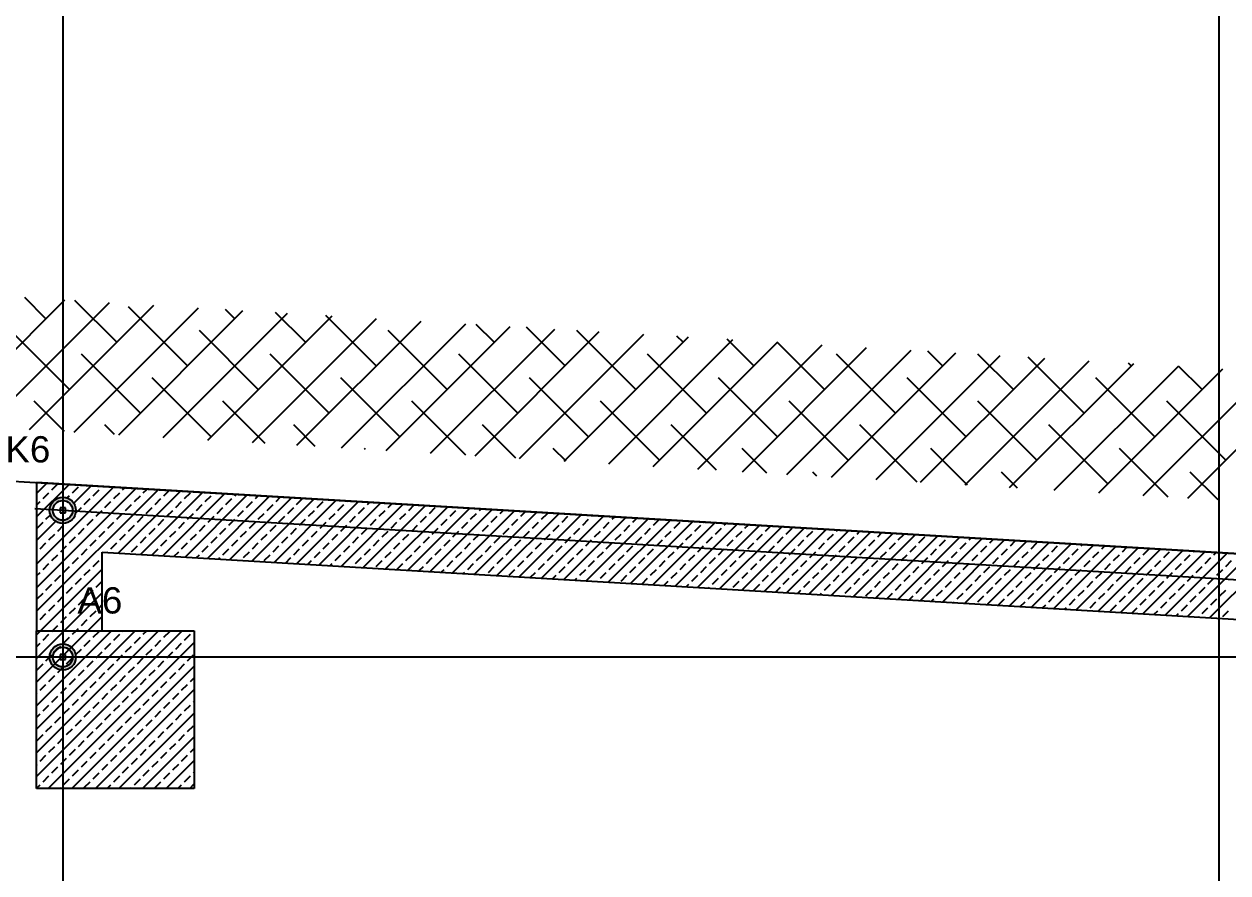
# Model space of a CAD drawing. Header units: millimetres. Extents: x 43168.9 to 43194.6, y -25545.1 to -25543.4.
# Drawn here: x 43170.8199 to 43170.9116, y -25543.8564 to -25543.7917 of the extents above; entities that cross this region are included whole.
import ezdxf

# ---------------------------------------------------------------- set-up
doc = ezdxf.new("R2010")
doc.units = ezdxf.units.MM
doc.header["$LTSCALE"] = 200
doc.linetypes.add('DASHDOT', pattern=[1, 0.5, -0.25, 0, -0.25])
doc.linetypes.add('DASHDOT2', pattern=[0.5, 0.25, -0.125, 0, -0.125])
for name, color, linetype in [('aks_sgh', 5, 'DASHDOT2'), ('kolon-b.a_sgh', 6, 'Continuous'), ('tarama-betonarme_sgh', 223, 'Continuous'), ('tarama-zemin_sgh', 197, 'Continuous'), ('yapi-yaklasma_sgh', 41, 'DASHDOT')]:
    doc.layers.add(name, color=color, linetype=linetype)
doc.styles.add('1-200', font='arial.ttf', dxfattribs={"height": 60})

msp = doc.modelspace()

# ---------------------------------------------------------------- hatches: boundary and pattern name
h = msp.add_hatch(color=256)
edge = h.paths.add_edge_path()
edge.add_arc((43170.822879, -25543.828752), 0.001, 0, 360)
edge = h.paths.add_edge_path(flags=16)
edge.add_arc((43170.822879, -25543.828752), 0.00075, 0, 360)
h = msp.add_hatch(color=256)
edge = h.paths.add_edge_path()
edge.add_arc((43170.822879, -25543.839919), 0.001, 0, 360)
edge = h.paths.add_edge_path(flags=16)
edge.add_arc((43170.822879, -25543.839919), 0.00075, 0, 360)
h = msp.add_hatch(color=256)
edge = h.paths.add_edge_path()
edge.add_arc((43170.822879, -25543.839919), 0.001, 0, 360)
edge = h.paths.add_edge_path(flags=16)
edge.add_arc((43170.822879, -25543.839919), 0.00075, 0, 360)

# ---------------------------------------------------------------- linework, layer by layer
at = {"color": 0, "linetype": 'ByBlock', "lineweight": -2}
for p, q in [((43170.823079, -25543.828552), (43170.822679, -25543.828552)), ((43170.822679, -25543.828552), (43170.822679, -25543.828952)), ((43170.822679, -25543.828952), (43170.823079, -25543.828952)), ((43170.82295, -25543.828681), (43170.822808, -25543.828823)), ((43170.82295, -25543.828823), (43170.822808, -25543.828681)), ((43170.823079, -25543.828952), (43170.823079, -25543.828552)), ((43170.823079, -25543.839719), (43170.822679, -25543.839719)), ((43170.822679, -25543.839719), (43170.822679, -25543.840119)), ((43170.823079, -25543.839719), (43170.822679, -25543.839719)), ((43170.822679, -25543.839719), (43170.822679, -25543.840119)), ((43170.822679, -25543.840119), (43170.823079, -25543.840119)), ((43170.822679, -25543.840119), (43170.823079, -25543.840119)), ((43170.82295, -25543.839849), (43170.822808, -25543.83999)), ((43170.82295, -25543.83999), (43170.822808, -25543.839849)), ((43170.82295, -25543.839849), (43170.822808, -25543.83999)), ((43170.82295, -25543.83999), (43170.822808, -25543.839849)), ((43170.823079, -25543.840119), (43170.823079, -25543.839719)), ((43170.823079, -25543.840119), (43170.823079, -25543.839719))]:
    msp.add_line(p, q, dxfattribs=at)
at = {"color": 0, "linetype": 'Continuous', "lineweight": -2}
for centre, radius in [((43170.822879, -25543.828752), 0.001), ((43170.822879, -25543.828752), 0.00075), ((43170.822879, -25543.839919), 0.001), ((43170.822879, -25543.839919), 0.001), ((43170.822879, -25543.839919), 0.00075), ((43170.822879, -25543.839919), 0.00075)]:
    msp.add_circle(centre, radius, dxfattribs=at)
at = {"layer": 'aks_sgh'}
for p, q in [((43170.822879, -25543.740919), (43170.822879, -25544.789919)), ((43170.910879, -25543.740919), (43170.910879, -25544.789919)), ((43171.163879, -25543.848995), (43170.820761, -25543.828626)), ((43171.17088, -25543.839919), (43170.194878, -25543.839919))]:
    msp.add_line(p, q, dxfattribs=at)
at = {"layer": 'kolon-b.a_sgh'}
for p, q in [((43171.108003, -25543.843674), (43170.820879, -25543.82663)), ((43170.820879, -25543.82663), (43170.820879, -25543.837919)), ((43170.825879, -25543.837919), (43170.825879, -25543.831935)), ((43170.825879, -25543.831935), (43170.993879, -25543.841908)), ((43170.820879, -25543.837919), (43170.825879, -25543.837919)), ((43170.820879, -25543.837919), (43170.832879, -25543.837919)), ((43170.820879, -25543.849919), (43170.820879, -25543.837919)), ((43170.832879, -25543.837919), (43170.832879, -25543.849919)), ((43170.832879, -25543.849919), (43170.820879, -25543.849919))]:
    msp.add_line(p, q, dxfattribs=at)
at = {"layer": 'tarama-betonarme_sgh'}
for p, q in [((43170.820879, -25543.827457), (43170.82166, -25543.826676)), ((43170.820879, -25543.829253), (43170.823355, -25543.826777)), ((43170.820879, -25543.832845), (43170.826746, -25543.826978)), ((43170.820879, -25543.834641), (43170.828442, -25543.827079)), ((43170.820879, -25543.836437), (43170.830137, -25543.827179)), ((43170.821374, -25543.82786), (43170.821823, -25543.827411)), ((43170.822047, -25543.827187), (43170.822496, -25543.826738)), ((43170.823619, -25543.827411), (43170.824068, -25543.826962)), ((43170.823719, -25543.828209), (43170.825051, -25543.826877)), ((43170.82519, -25543.827636), (43170.825639, -25543.827187)), ((43170.825864, -25543.826962), (43170.825898, -25543.826928)), ((43170.826762, -25543.82786), (43170.827211, -25543.827411)), ((43170.827104, -25543.832008), (43170.831832, -25543.82728)), ((43170.827435, -25543.827187), (43170.827594, -25543.827028)), ((43170.8288, -25543.832109), (43170.833528, -25543.82738)), ((43170.829007, -25543.827411), (43170.829289, -25543.827129)), ((43170.830578, -25543.827636), (43170.830985, -25543.827229)), ((43170.83215, -25543.82786), (43170.832599, -25543.827411)), ((43170.820879, -25543.828355), (43170.821149, -25543.828085)), ((43170.823219, -25543.827811), (43170.823394, -25543.827636)), ((43170.824517, -25543.828309), (43170.824966, -25543.82786)), ((43170.826088, -25543.828534), (43170.826537, -25543.828085)), ((43170.82766, -25543.828758), (43170.828109, -25543.828309)), ((43170.828333, -25543.828085), (43170.828782, -25543.827636)), ((43170.829905, -25543.828309), (43170.830354, -25543.82786)), ((43170.830495, -25543.832209), (43170.835223, -25543.827481)), ((43170.831476, -25543.828534), (43170.831925, -25543.828085)), ((43170.83219, -25543.83231), (43170.836919, -25543.827582)), ((43170.833048, -25543.828758), (43170.833497, -25543.828309)), ((43170.833722, -25543.828085), (43170.834171, -25543.827636)), ((43170.833886, -25543.83241), (43170.838614, -25543.827682)), ((43170.835293, -25543.828309), (43170.835742, -25543.82786)), ((43170.835581, -25543.832511), (43170.840309, -25543.827783)), ((43170.835967, -25543.827636), (43170.836071, -25543.827531)), ((43170.836865, -25543.828534), (43170.837314, -25543.828085)), ((43170.837277, -25543.832612), (43170.842005, -25543.827884)), ((43170.837538, -25543.82786), (43170.837766, -25543.827632)), ((43170.838436, -25543.828758), (43170.838885, -25543.828309)), ((43170.838972, -25543.832712), (43170.8437, -25543.827984)), ((43170.83911, -25543.828085), (43170.839462, -25543.827733)), ((43170.840667, -25543.832813), (43170.845396, -25543.828085)), ((43170.840681, -25543.828309), (43170.84113, -25543.82786)), ((43170.842253, -25543.828534), (43170.842702, -25543.828085)), ((43170.842363, -25543.832914), (43170.847091, -25543.828186)), ((43170.843824, -25543.828758), (43170.844273, -25543.828309)), ((43170.844058, -25543.833014), (43170.848786, -25543.828286)), ((43170.844498, -25543.828085), (43170.844548, -25543.828035)), ((43170.846069, -25543.828309), (43170.846243, -25543.828135)), ((43170.847641, -25543.828534), (43170.847939, -25543.828236)), ((43170.849212, -25543.828758), (43170.849634, -25543.828337)), ((43170.821598, -25543.829432), (43170.821938, -25543.829091)), ((43170.823855, -25543.828971), (43170.824292, -25543.828534)), ((43170.825415, -25543.829207), (43170.825864, -25543.828758)), ((43170.826986, -25543.829432), (43170.827435, -25543.828983)), ((43170.828558, -25543.829656), (43170.829007, -25543.829207)), ((43170.829231, -25543.828983), (43170.82968, -25543.828534)), ((43170.830803, -25543.829207), (43170.831252, -25543.828758)), ((43170.832374, -25543.829432), (43170.832824, -25543.828983)), ((43170.833946, -25543.829656), (43170.834395, -25543.829207)), ((43170.83462, -25543.828983), (43170.835069, -25543.828534)), ((43170.836191, -25543.829207), (43170.83664, -25543.828758)), ((43170.837763, -25543.829432), (43170.838212, -25543.828983)), ((43170.839334, -25543.829656), (43170.839783, -25543.829207)), ((43170.840008, -25543.828983), (43170.840457, -25543.828534)), ((43170.841579, -25543.829207), (43170.842028, -25543.828758)), ((43170.843151, -25543.829432), (43170.8436, -25543.828983)), ((43170.844722, -25543.829656), (43170.845171, -25543.829207)), ((43170.845396, -25543.828983), (43170.845845, -25543.828534)), ((43170.845754, -25543.833115), (43170.850482, -25543.828387)), ((43170.846967, -25543.829207), (43170.847416, -25543.828758)), ((43170.847449, -25543.833216), (43170.852177, -25543.828488)), ((43170.848539, -25543.829432), (43170.848988, -25543.828983)), ((43170.849145, -25543.833316), (43170.853873, -25543.828588)), ((43170.85011, -25543.829656), (43170.85056, -25543.829207)), ((43170.850784, -25543.828983), (43170.851233, -25543.828534)), ((43170.85084, -25543.833417), (43170.855568, -25543.828689)), ((43170.852356, -25543.829207), (43170.852805, -25543.828758)), ((43170.852535, -25543.833518), (43170.857263, -25543.828789)), ((43170.853927, -25543.829432), (43170.854376, -25543.828983)), ((43170.854231, -25543.833618), (43170.858959, -25543.82889)), ((43170.854601, -25543.828758), (43170.85472, -25543.828639)), ((43170.855499, -25543.829656), (43170.855948, -25543.829207)), ((43170.855926, -25543.833719), (43170.860654, -25543.828991)), ((43170.856172, -25543.828983), (43170.856416, -25543.828739)), ((43170.857622, -25543.83382), (43170.86235, -25543.829091)), ((43170.857744, -25543.829207), (43170.858111, -25543.82884)), ((43170.859315, -25543.829432), (43170.859764, -25543.828983)), ((43170.859317, -25543.83392), (43170.864045, -25543.829192)), ((43170.860887, -25543.829656), (43170.861336, -25543.829207)), ((43170.863132, -25543.829207), (43170.863197, -25543.829142)), ((43170.864703, -25543.829432), (43170.864893, -25543.829242)), ((43170.820879, -25543.831049), (43170.822336, -25543.829592)), ((43170.820925, -25543.830105), (43170.821374, -25543.829656)), ((43170.822496, -25543.83033), (43170.822945, -25543.829881)), ((43170.824068, -25543.830554), (43170.824517, -25543.830105)), ((43170.824741, -25543.829881), (43170.82519, -25543.829432)), ((43170.826313, -25543.830105), (43170.826762, -25543.829656)), ((43170.827884, -25543.83033), (43170.828333, -25543.829881)), ((43170.829456, -25543.830554), (43170.829905, -25543.830105)), ((43170.830129, -25543.829881), (43170.830578, -25543.829432)), ((43170.831701, -25543.830105), (43170.83215, -25543.829656)), ((43170.833273, -25543.83033), (43170.833722, -25543.829881)), ((43170.834844, -25543.830554), (43170.835293, -25543.830105)), ((43170.835518, -25543.829881), (43170.835967, -25543.829432)), ((43170.837089, -25543.830105), (43170.837538, -25543.829656)), ((43170.838661, -25543.83033), (43170.83911, -25543.829881)), ((43170.840232, -25543.830554), (43170.840681, -25543.830105)), ((43170.840906, -25543.829881), (43170.841355, -25543.829432)), ((43170.842477, -25543.830105), (43170.842926, -25543.829656)), ((43170.844049, -25543.83033), (43170.844498, -25543.829881)), ((43170.84562, -25543.830554), (43170.846069, -25543.830105)), ((43170.846294, -25543.829881), (43170.846743, -25543.829432)), ((43170.847865, -25543.830105), (43170.848314, -25543.829656)), ((43170.849437, -25543.83033), (43170.849886, -25543.829881)), ((43170.851009, -25543.830554), (43170.851458, -25543.830105)), ((43170.851682, -25543.829881), (43170.852131, -25543.829432)), ((43170.853254, -25543.830105), (43170.853703, -25543.829656)), ((43170.854825, -25543.83033), (43170.855274, -25543.829881)), ((43170.856397, -25543.830554), (43170.856846, -25543.830105)), ((43170.85707, -25543.829881), (43170.857519, -25543.829432)), ((43170.858642, -25543.830105), (43170.859091, -25543.829656)), ((43170.860213, -25543.83033), (43170.860662, -25543.829881)), ((43170.861012, -25543.834021), (43170.86574, -25543.829293)), ((43170.861785, -25543.830554), (43170.862234, -25543.830105)), ((43170.862458, -25543.829881), (43170.862907, -25543.829432)), ((43170.862708, -25543.834121), (43170.867436, -25543.829393)), ((43170.86403, -25543.830105), (43170.864479, -25543.829656)), ((43170.864403, -25543.834222), (43170.869131, -25543.829494)), ((43170.865601, -25543.83033), (43170.86605, -25543.829881)), ((43170.866099, -25543.834323), (43170.870827, -25543.829595)), ((43170.866275, -25543.829656), (43170.866588, -25543.829343)), ((43170.867173, -25543.830554), (43170.867622, -25543.830105)), ((43170.867794, -25543.834423), (43170.872522, -25543.829695)), ((43170.867847, -25543.829881), (43170.868284, -25543.829444)), ((43170.869418, -25543.830105), (43170.869867, -25543.829656)), ((43170.869489, -25543.834524), (43170.874218, -25543.829796)), ((43170.87099, -25543.83033), (43170.871439, -25543.829881)), ((43170.871185, -25543.834625), (43170.875913, -25543.829897)), ((43170.871663, -25543.829656), (43170.871674, -25543.829645)), ((43170.872561, -25543.830554), (43170.87301, -25543.830105)), ((43170.87288, -25543.834725), (43170.877608, -25543.829997)), ((43170.873235, -25543.829881), (43170.87337, -25543.829746)), ((43170.874576, -25543.834826), (43170.879304, -25543.830098)), ((43170.874806, -25543.830105), (43170.875065, -25543.829846)), ((43170.876378, -25543.83033), (43170.876761, -25543.829947)), ((43170.877949, -25543.830554), (43170.878398, -25543.830105)), ((43170.821823, -25543.831003), (43170.822272, -25543.830554)), ((43170.823394, -25543.831228), (43170.823843, -25543.830779)), ((43170.824966, -25543.831452), (43170.825415, -25543.831003)), ((43170.825639, -25543.830779), (43170.826088, -25543.83033)), ((43170.827211, -25543.831003), (43170.82766, -25543.830554)), ((43170.828782, -25543.831228), (43170.829231, -25543.830779)), ((43170.830354, -25543.831452), (43170.830803, -25543.831003)), ((43170.831027, -25543.830779), (43170.831476, -25543.83033)), ((43170.832599, -25543.831003), (43170.833048, -25543.830554)), ((43170.834171, -25543.831228), (43170.83462, -25543.830779)), ((43170.835742, -25543.831452), (43170.836191, -25543.831003)), ((43170.836416, -25543.830779), (43170.836865, -25543.83033)), ((43170.837987, -25543.831003), (43170.838436, -25543.830554)), ((43170.839559, -25543.831228), (43170.840008, -25543.830779)), ((43170.84113, -25543.831452), (43170.841579, -25543.831003)), ((43170.841804, -25543.830779), (43170.842253, -25543.83033)), ((43170.843375, -25543.831003), (43170.843824, -25543.830554)), ((43170.844947, -25543.831228), (43170.845396, -25543.830779)), ((43170.846518, -25543.831452), (43170.846967, -25543.831003)), ((43170.847192, -25543.830779), (43170.847641, -25543.83033)), ((43170.848763, -25543.831003), (43170.849212, -25543.830554)), ((43170.850335, -25543.831228), (43170.850784, -25543.830779)), ((43170.851907, -25543.831452), (43170.852356, -25543.831003)), ((43170.85258, -25543.830779), (43170.853029, -25543.83033)), ((43170.854152, -25543.831003), (43170.854601, -25543.830554)), ((43170.855723, -25543.831228), (43170.856172, -25543.830779)), ((43170.857295, -25543.831452), (43170.857744, -25543.831003)), ((43170.857968, -25543.830779), (43170.858417, -25543.83033)), ((43170.85954, -25543.831003), (43170.859989, -25543.830554)), ((43170.861111, -25543.831228), (43170.86156, -25543.830779)), ((43170.862683, -25543.831452), (43170.863132, -25543.831003)), ((43170.863356, -25543.830779), (43170.863805, -25543.83033)), ((43170.864928, -25543.831003), (43170.865377, -25543.830554)), ((43170.866499, -25543.831228), (43170.866948, -25543.830779)), ((43170.868071, -25543.831452), (43170.86852, -25543.831003)), ((43170.868745, -25543.830779), (43170.869194, -25543.83033)), ((43170.870316, -25543.831003), (43170.870765, -25543.830554)), ((43170.871888, -25543.831228), (43170.872337, -25543.830779)), ((43170.873459, -25543.831452), (43170.873908, -25543.831003)), ((43170.874133, -25543.830779), (43170.874582, -25543.83033)), ((43170.875704, -25543.831003), (43170.876153, -25543.830554)), ((43170.876271, -25543.834927), (43170.880999, -25543.830199)), ((43170.877276, -25543.831228), (43170.877725, -25543.830779)), ((43170.877966, -25543.835027), (43170.882695, -25543.830299)), ((43170.878847, -25543.831452), (43170.879296, -25543.831003)), ((43170.879521, -25543.830779), (43170.87997, -25543.83033)), ((43170.879662, -25543.835128), (43170.88439, -25543.8304)), ((43170.881092, -25543.831003), (43170.881541, -25543.830554)), ((43170.881357, -25543.835229), (43170.886085, -25543.8305)), ((43170.881766, -25543.83033), (43170.881847, -25543.830249)), ((43170.882664, -25543.831228), (43170.883113, -25543.830779)), ((43170.883053, -25543.835329), (43170.887781, -25543.830601)), ((43170.883337, -25543.830554), (43170.883542, -25543.830349)), ((43170.884235, -25543.831452), (43170.884684, -25543.831003)), ((43170.884748, -25543.83543), (43170.889476, -25543.830702)), ((43170.884909, -25543.830779), (43170.885238, -25543.83045)), ((43170.886443, -25543.835531), (43170.891172, -25543.830802)), ((43170.886481, -25543.831003), (43170.88693, -25543.830554)), ((43170.888052, -25543.831228), (43170.888501, -25543.830779)), ((43170.888139, -25543.835631), (43170.892867, -25543.830903)), ((43170.889624, -25543.831452), (43170.890073, -25543.831003)), ((43170.889834, -25543.835732), (43170.894562, -25543.831004)), ((43170.890297, -25543.830779), (43170.890324, -25543.830752)), ((43170.891869, -25543.831003), (43170.892019, -25543.830853)), ((43170.89344, -25543.831228), (43170.893715, -25543.830953)), ((43170.895012, -25543.831452), (43170.89541, -25543.831054)), ((43170.820879, -25543.831947), (43170.820925, -25543.831901)), ((43170.821149, -25543.831677), (43170.821598, -25543.831228)), ((43170.822721, -25543.831901), (43170.82317, -25543.831452)), ((43170.824292, -25543.832126), (43170.824741, -25543.831677)), ((43170.826257, -25543.831958), (43170.826313, -25543.831901)), ((43170.826537, -25543.831677), (43170.826986, -25543.831228)), ((43170.828109, -25543.831901), (43170.828558, -25543.831452)), ((43170.82968, -25543.832126), (43170.830129, -25543.831677)), ((43170.831343, -25543.83226), (43170.831701, -25543.831901)), ((43170.831925, -25543.831677), (43170.832374, -25543.831228)), ((43170.833497, -25543.831901), (43170.833946, -25543.831452)), ((43170.835069, -25543.832126), (43170.835518, -25543.831677)), ((43170.83664, -25543.83235), (43170.837089, -25543.831901)), ((43170.837314, -25543.831677), (43170.837763, -25543.831228)), ((43170.838885, -25543.831901), (43170.839334, -25543.831452)), ((43170.840457, -25543.832126), (43170.840906, -25543.831677)), ((43170.842028, -25543.83235), (43170.842477, -25543.831901)), ((43170.842702, -25543.831677), (43170.843151, -25543.831228)), ((43170.844273, -25543.831901), (43170.844722, -25543.831452)), ((43170.845845, -25543.832126), (43170.846294, -25543.831677)), ((43170.847416, -25543.83235), (43170.847865, -25543.831901)), ((43170.84809, -25543.831677), (43170.848539, -25543.831228)), ((43170.849661, -25543.831901), (43170.85011, -25543.831452)), ((43170.851233, -25543.832126), (43170.851682, -25543.831677)), ((43170.852805, -25543.83235), (43170.853254, -25543.831901)), ((43170.853478, -25543.831677), (43170.853927, -25543.831228)), ((43170.85505, -25543.831901), (43170.855499, -25543.831452)), ((43170.856621, -25543.832126), (43170.85707, -25543.831677)), ((43170.858193, -25543.83235), (43170.858642, -25543.831901)), ((43170.858866, -25543.831677), (43170.859315, -25543.831228)), ((43170.860438, -25543.831901), (43170.860887, -25543.831452)), ((43170.862009, -25543.832126), (43170.862458, -25543.831677)), ((43170.863581, -25543.83235), (43170.86403, -25543.831901)), ((43170.864254, -25543.831677), (43170.864703, -25543.831228)), ((43170.865826, -25543.831901), (43170.866275, -25543.831452)), ((43170.867397, -25543.832126), (43170.867847, -25543.831677)), ((43170.868969, -25543.83235), (43170.869418, -25543.831901)), ((43170.869643, -25543.831677), (43170.870092, -25543.831228)), ((43170.871214, -25543.831901), (43170.871663, -25543.831452)), ((43170.872786, -25543.832126), (43170.873235, -25543.831677)), ((43170.874357, -25543.83235), (43170.874806, -25543.831901)), ((43170.875031, -25543.831677), (43170.87548, -25543.831228)), ((43170.876602, -25543.831901), (43170.877051, -25543.831452)), ((43170.878174, -25543.832126), (43170.878623, -25543.831677)), ((43170.879745, -25543.83235), (43170.880194, -25543.831901)), ((43170.880419, -25543.831677), (43170.880868, -25543.831228)), ((43170.88199, -25543.831901), (43170.882439, -25543.831452)), ((43170.883562, -25543.832126), (43170.884011, -25543.831677)), ((43170.885133, -25543.83235), (43170.885583, -25543.831901)), ((43170.885807, -25543.831677), (43170.886256, -25543.831228)), ((43170.887379, -25543.831901), (43170.887828, -25543.831452)), ((43170.88895, -25543.832126), (43170.889399, -25543.831677)), ((43170.890522, -25543.83235), (43170.890971, -25543.831901)), ((43170.891195, -25543.831677), (43170.891644, -25543.831228)), ((43170.89153, -25543.835832), (43170.896258, -25543.831104)), ((43170.892767, -25543.831901), (43170.893216, -25543.831452)), ((43170.893225, -25543.835933), (43170.897953, -25543.831205)), ((43170.894338, -25543.832126), (43170.894787, -25543.831677)), ((43170.89492, -25543.836034), (43170.899649, -25543.831306)), ((43170.89591, -25543.83235), (43170.896359, -25543.831901)), ((43170.896583, -25543.831677), (43170.897032, -25543.831228)), ((43170.896616, -25543.836134), (43170.901344, -25543.831406)), ((43170.898155, -25543.831901), (43170.898604, -25543.831452)), ((43170.898311, -25543.836235), (43170.903039, -25543.831507)), ((43170.899726, -25543.832126), (43170.900175, -25543.831677)), ((43170.900007, -25543.836336), (43170.904735, -25543.831608)), ((43170.9004, -25543.831452), (43170.900496, -25543.831356)), ((43170.901298, -25543.83235), (43170.901747, -25543.831901)), ((43170.901702, -25543.836436), (43170.90643, -25543.831708)), ((43170.901971, -25543.831677), (43170.902192, -25543.831457)), ((43170.903398, -25543.836537), (43170.908126, -25543.831809)), ((43170.903543, -25543.831901), (43170.903887, -25543.831557)), ((43170.905093, -25543.836638), (43170.909821, -25543.831909)), ((43170.905115, -25543.832126), (43170.905564, -25543.831677)), ((43170.906686, -25543.83235), (43170.907135, -25543.831901)), ((43170.906788, -25543.836738), (43170.911516, -25543.83201)), ((43170.908931, -25543.831901), (43170.908973, -25543.831859)), ((43170.910503, -25543.832126), (43170.910669, -25543.83196)), ((43170.821374, -25543.833248), (43170.821823, -25543.832799)), ((43170.822047, -25543.832575), (43170.822496, -25543.832126)), ((43170.823619, -25543.832799), (43170.824068, -25543.83235)), ((43170.82519, -25543.833024), (43170.825639, -25543.832575)), ((43170.825864, -25543.83235), (43170.825879, -25543.832335)), ((43170.833038, -25543.83236), (43170.833273, -25543.832126)), ((43170.834734, -25543.832461), (43170.834844, -25543.83235)), ((43170.838212, -25543.832575), (43170.838661, -25543.832126)), ((43170.83982, -25543.832763), (43170.840232, -25543.83235)), ((43170.841515, -25543.832863), (43170.841804, -25543.832575)), ((43170.843211, -25543.832964), (43170.843375, -25543.832799)), ((43170.8436, -25543.832575), (43170.844049, -25543.832126)), ((43170.845171, -25543.832799), (43170.84562, -25543.83235)), ((43170.846743, -25543.833024), (43170.847192, -25543.832575)), ((43170.848314, -25543.833248), (43170.848763, -25543.832799)), ((43170.848988, -25543.832575), (43170.849437, -25543.832126)), ((43170.85056, -25543.832799), (43170.851009, -25543.83235)), ((43170.852131, -25543.833024), (43170.85258, -25543.832575)), ((43170.853703, -25543.833248), (43170.854152, -25543.832799)), ((43170.854376, -25543.832575), (43170.854825, -25543.832126)), ((43170.855948, -25543.832799), (43170.856397, -25543.83235)), ((43170.857519, -25543.833024), (43170.857968, -25543.832575)), ((43170.859091, -25543.833248), (43170.85954, -25543.832799)), ((43170.859764, -25543.832575), (43170.860213, -25543.832126)), ((43170.861336, -25543.832799), (43170.861785, -25543.83235)), ((43170.862907, -25543.833024), (43170.863356, -25543.832575)), ((43170.864479, -25543.833248), (43170.864928, -25543.832799)), ((43170.865152, -25543.832575), (43170.865601, -25543.832126)), ((43170.866724, -25543.832799), (43170.867173, -25543.83235)), ((43170.868296, -25543.833024), (43170.868745, -25543.832575)), ((43170.869867, -25543.833248), (43170.870316, -25543.832799)), ((43170.870541, -25543.832575), (43170.87099, -25543.832126)), ((43170.872112, -25543.832799), (43170.872561, -25543.83235)), ((43170.873684, -25543.833024), (43170.874133, -25543.832575)), ((43170.875255, -25543.833248), (43170.875704, -25543.832799)), ((43170.875929, -25543.832575), (43170.876378, -25543.832126)), ((43170.8775, -25543.832799), (43170.877949, -25543.83235)), ((43170.879072, -25543.833024), (43170.879521, -25543.832575)), ((43170.880643, -25543.833248), (43170.881092, -25543.832799)), ((43170.881317, -25543.832575), (43170.881766, -25543.832126)), ((43170.882888, -25543.832799), (43170.883337, -25543.83235)), ((43170.88446, -25543.833024), (43170.884909, -25543.832575)), ((43170.886032, -25543.833248), (43170.886481, -25543.832799)), ((43170.886705, -25543.832575), (43170.887154, -25543.832126)), ((43170.888277, -25543.832799), (43170.888726, -25543.83235)), ((43170.889848, -25543.833024), (43170.890297, -25543.832575)), ((43170.89142, -25543.833248), (43170.891869, -25543.832799)), ((43170.892093, -25543.832575), (43170.892542, -25543.832126)), ((43170.893665, -25543.832799), (43170.894114, -25543.83235)), ((43170.895236, -25543.833024), (43170.895685, -25543.832575)), ((43170.896808, -25543.833248), (43170.897257, -25543.832799)), ((43170.897481, -25543.832575), (43170.89793, -25543.832126)), ((43170.899053, -25543.832799), (43170.899502, -25543.83235)), ((43170.900624, -25543.833024), (43170.901073, -25543.832575)), ((43170.902196, -25543.833248), (43170.902645, -25543.832799)), ((43170.90287, -25543.832575), (43170.903319, -25543.832126)), ((43170.904441, -25543.832799), (43170.90489, -25543.83235)), ((43170.906013, -25543.833024), (43170.906462, -25543.832575)), ((43170.907584, -25543.833248), (43170.908033, -25543.832799)), ((43170.908258, -25543.832575), (43170.908707, -25543.832126)), ((43170.908484, -25543.836839), (43170.913212, -25543.832111)), ((43170.909829, -25543.832799), (43170.910278, -25543.83235)), ((43170.910179, -25543.83694), (43170.914907, -25543.832211)), ((43170.911401, -25543.833024), (43170.91185, -25543.832575)), ((43170.820879, -25543.833743), (43170.821149, -25543.833473)), ((43170.821193, -25543.837919), (43170.825879, -25543.833233)), ((43170.822272, -25543.834146), (43170.822721, -25543.833697)), ((43170.822945, -25543.833473), (43170.823394, -25543.833024)), ((43170.824517, -25543.833697), (43170.824966, -25543.833248)), ((43170.844906, -25543.833065), (43170.844947, -25543.833024)), ((43170.849992, -25543.833367), (43170.850335, -25543.833024)), ((43170.851688, -25543.833467), (43170.851907, -25543.833248)), ((43170.853383, -25543.833568), (43170.853478, -25543.833473)), ((43170.855274, -25543.833473), (43170.855723, -25543.833024)), ((43170.856846, -25543.833697), (43170.857295, -25543.833248)), ((43170.858469, -25543.83387), (43170.858866, -25543.833473)), ((43170.860165, -25543.833971), (43170.860438, -25543.833697)), ((43170.860662, -25543.833473), (43170.861111, -25543.833024)), ((43170.862234, -25543.833697), (43170.862683, -25543.833248)), ((43170.863805, -25543.833922), (43170.864254, -25543.833473)), ((43170.865377, -25543.834146), (43170.865826, -25543.833697)), ((43170.86605, -25543.833473), (43170.866499, -25543.833024)), ((43170.867622, -25543.833697), (43170.868071, -25543.833248)), ((43170.869194, -25543.833922), (43170.869643, -25543.833473)), ((43170.870765, -25543.834146), (43170.871214, -25543.833697)), ((43170.871439, -25543.833473), (43170.871888, -25543.833024)), ((43170.87301, -25543.833697), (43170.873459, -25543.833248)), ((43170.874582, -25543.833922), (43170.875031, -25543.833473)), ((43170.876153, -25543.834146), (43170.876602, -25543.833697)), ((43170.876827, -25543.833473), (43170.877276, -25543.833024)), ((43170.878398, -25543.833697), (43170.878847, -25543.833248)), ((43170.87997, -25543.833922), (43170.880419, -25543.833473)), ((43170.881541, -25543.834146), (43170.88199, -25543.833697)), ((43170.882215, -25543.833473), (43170.882664, -25543.833024)), ((43170.883786, -25543.833697), (43170.884235, -25543.833248)), ((43170.885358, -25543.833922), (43170.885807, -25543.833473)), ((43170.88693, -25543.834146), (43170.887379, -25543.833697)), ((43170.887603, -25543.833473), (43170.888052, -25543.833024)), ((43170.889175, -25543.833697), (43170.889624, -25543.833248)), ((43170.890746, -25543.833922), (43170.891195, -25543.833473)), ((43170.892318, -25543.834146), (43170.892767, -25543.833697)), ((43170.892991, -25543.833473), (43170.89344, -25543.833024)), ((43170.894563, -25543.833697), (43170.895012, -25543.833248)), ((43170.896134, -25543.833922), (43170.896583, -25543.833473)), ((43170.897706, -25543.834146), (43170.898155, -25543.833697)), ((43170.898379, -25543.833473), (43170.898828, -25543.833024)), ((43170.899951, -25543.833697), (43170.9004, -25543.833248)), ((43170.901522, -25543.833922), (43170.901971, -25543.833473)), ((43170.903094, -25543.834146), (43170.903543, -25543.833697)), ((43170.903768, -25543.833473), (43170.904217, -25543.833024)), ((43170.905339, -25543.833697), (43170.905788, -25543.833248)), ((43170.906911, -25543.833922), (43170.90736, -25543.833473)), ((43170.908482, -25543.834146), (43170.908931, -25543.833697)), ((43170.909156, -25543.833473), (43170.909605, -25543.833024)), ((43170.910727, -25543.833697), (43170.911176, -25543.833248)), ((43170.821598, -25543.83482), (43170.822047, -25543.834371)), ((43170.82317, -25543.835044), (43170.823619, -25543.834595)), ((43170.823843, -25543.834371), (43170.824292, -25543.833922)), ((43170.825415, -25543.834595), (43170.825864, -25543.834146)), ((43170.86186, -25543.834071), (43170.862009, -25543.833922)), ((43170.863555, -25543.834172), (43170.863581, -25543.834146)), ((43170.866948, -25543.834371), (43170.867397, -25543.833922)), ((43170.868642, -25543.834474), (43170.868969, -25543.834146)), ((43170.870337, -25543.834574), (43170.870541, -25543.834371)), ((43170.872032, -25543.834675), (43170.872112, -25543.834595)), ((43170.872337, -25543.834371), (43170.872786, -25543.833922)), ((43170.873908, -25543.834595), (43170.874357, -25543.834146)), ((43170.87548, -25543.83482), (43170.875929, -25543.834371)), ((43170.877119, -25543.834977), (43170.8775, -25543.834595)), ((43170.877725, -25543.834371), (43170.878174, -25543.833922)), ((43170.879296, -25543.834595), (43170.879745, -25543.834146)), ((43170.880868, -25543.83482), (43170.881317, -25543.834371)), ((43170.882439, -25543.835044), (43170.882888, -25543.834595)), ((43170.883113, -25543.834371), (43170.883562, -25543.833922)), ((43170.884684, -25543.834595), (43170.885133, -25543.834146)), ((43170.886256, -25543.83482), (43170.886705, -25543.834371)), ((43170.887828, -25543.835044), (43170.888277, -25543.834595)), ((43170.888501, -25543.834371), (43170.88895, -25543.833922)), ((43170.890073, -25543.834595), (43170.890522, -25543.834146)), ((43170.891644, -25543.83482), (43170.892093, -25543.834371)), ((43170.893216, -25543.835044), (43170.893665, -25543.834595)), ((43170.893889, -25543.834371), (43170.894338, -25543.833922)), ((43170.895461, -25543.834595), (43170.89591, -25543.834146)), ((43170.897032, -25543.83482), (43170.897481, -25543.834371)), ((43170.898604, -25543.835044), (43170.899053, -25543.834595)), ((43170.899277, -25543.834371), (43170.899726, -25543.833922)), ((43170.900849, -25543.834595), (43170.901298, -25543.834146)), ((43170.90242, -25543.83482), (43170.90287, -25543.834371)), ((43170.903992, -25543.835044), (43170.904441, -25543.834595)), ((43170.904666, -25543.834371), (43170.905115, -25543.833922)), ((43170.906237, -25543.834595), (43170.906686, -25543.834146)), ((43170.907809, -25543.83482), (43170.908258, -25543.834371)), ((43170.90938, -25543.835044), (43170.909829, -25543.834595)), ((43170.910054, -25543.834371), (43170.910503, -25543.833922)), ((43170.820925, -25543.835493), (43170.821374, -25543.835044)), ((43170.822496, -25543.835718), (43170.822945, -25543.835269)), ((43170.822989, -25543.837919), (43170.825879, -25543.835029)), ((43170.824068, -25543.835942), (43170.824517, -25543.835493)), ((43170.824741, -25543.835269), (43170.82519, -25543.83482)), ((43170.878814, -25543.835078), (43170.879072, -25543.83482)), ((43170.88051, -25543.835178), (43170.880643, -25543.835044)), ((43170.882205, -25543.835279), (43170.882215, -25543.835269)), ((43170.884011, -25543.835269), (43170.88446, -25543.83482)), ((43170.885596, -25543.83548), (43170.886032, -25543.835044)), ((43170.887291, -25543.835581), (43170.887603, -25543.835269)), ((43170.888987, -25543.835681), (43170.889175, -25543.835493)), ((43170.889399, -25543.835269), (43170.889848, -25543.83482)), ((43170.890971, -25543.835493), (43170.89142, -25543.835044)), ((43170.892542, -25543.835718), (43170.892991, -25543.835269)), ((43170.894114, -25543.835942), (43170.894563, -25543.835493)), ((43170.894787, -25543.835269), (43170.895236, -25543.83482)), ((43170.896359, -25543.835493), (43170.896808, -25543.835044)), ((43170.89793, -25543.835718), (43170.898379, -25543.835269)), ((43170.899502, -25543.835942), (43170.899951, -25543.835493)), ((43170.900175, -25543.835269), (43170.900624, -25543.83482)), ((43170.901747, -25543.835493), (43170.902196, -25543.835044)), ((43170.903319, -25543.835718), (43170.903768, -25543.835269)), ((43170.90489, -25543.835942), (43170.905339, -25543.835493)), ((43170.905564, -25543.835269), (43170.906013, -25543.83482)), ((43170.907135, -25543.835493), (43170.907584, -25543.835044)), ((43170.908707, -25543.835718), (43170.909156, -25543.835269)), ((43170.910278, -25543.835942), (43170.910727, -25543.835493)), ((43170.910952, -25543.835269), (43170.911401, -25543.83482)), ((43170.821823, -25543.836391), (43170.822272, -25543.835942)), ((43170.823394, -25543.836616), (43170.823843, -25543.836167)), ((43170.824966, -25543.83684), (43170.825415, -25543.836391)), ((43170.825639, -25543.836167), (43170.825879, -25543.835927)), ((43170.890682, -25543.835782), (43170.890746, -25543.835718)), ((43170.895768, -25543.836084), (43170.896134, -25543.835718)), ((43170.897464, -25543.836185), (43170.897706, -25543.835942)), ((43170.899159, -25543.836285), (43170.899277, -25543.836167)), ((43170.901073, -25543.836167), (43170.901522, -25543.835718)), ((43170.902645, -25543.836391), (43170.903094, -25543.835942)), ((43170.904245, -25543.836587), (43170.904666, -25543.836167)), ((43170.905941, -25543.836688), (43170.906237, -25543.836391)), ((43170.906462, -25543.836167), (43170.906911, -25543.835718)), ((43170.908033, -25543.836391), (43170.908482, -25543.835942)), ((43170.909605, -25543.836616), (43170.910054, -25543.836167)), ((43170.911176, -25543.83684), (43170.911625, -25543.836391)), ((43170.820879, -25543.837335), (43170.820925, -25543.837289)), ((43170.821149, -25543.837065), (43170.821598, -25543.836616)), ((43170.822721, -25543.837289), (43170.82317, -25543.83684)), ((43170.824292, -25543.837514), (43170.824741, -25543.837065)), ((43170.824785, -25543.837919), (43170.825879, -25543.836825)), ((43170.907636, -25543.836789), (43170.907809, -25543.836616)), ((43170.909331, -25543.836889), (43170.90938, -25543.83684)), ((43170.820879, -25543.838233), (43170.821193, -25543.837919)), ((43170.820879, -25543.840029), (43170.822989, -25543.837919)), ((43170.820879, -25543.841825), (43170.824785, -25543.837919)), ((43170.820879, -25543.843621), (43170.826581, -25543.837919)), ((43170.820879, -25543.845417), (43170.828377, -25543.837919)), ((43170.820879, -25543.847213), (43170.830173, -25543.837919)), ((43170.820879, -25543.849009), (43170.831969, -25543.837919)), ((43170.821374, -25543.838637), (43170.821823, -25543.838188)), ((43170.822047, -25543.837963), (43170.822091, -25543.837919)), ((43170.822091, -25543.837919), (43170.822496, -25543.837514)), ((43170.822945, -25543.838861), (43170.823394, -25543.838412)), ((43170.823619, -25543.838188), (43170.823887, -25543.837919)), ((43170.823887, -25543.837919), (43170.824068, -25543.837738)), ((43170.82519, -25543.838412), (43170.825639, -25543.837963)), ((43170.825864, -25543.837738), (43170.825879, -25543.837723)), ((43170.826762, -25543.838637), (43170.827211, -25543.838188)), ((43170.827435, -25543.837963), (43170.827479, -25543.837919)), ((43170.828333, -25543.838861), (43170.828782, -25543.838412)), ((43170.829007, -25543.838188), (43170.829275, -25543.837919)), ((43170.830578, -25543.838412), (43170.831027, -25543.837963)), ((43170.83215, -25543.838637), (43170.832599, -25543.838188)), ((43170.832824, -25543.837963), (43170.832867, -25543.837919)), ((43170.820879, -25543.839131), (43170.821149, -25543.838861)), ((43170.821765, -25543.849919), (43170.832879, -25543.838805)), ((43170.822272, -25543.839535), (43170.822721, -25543.839086)), ((43170.823843, -25543.839759), (43170.824292, -25543.83931)), ((43170.824517, -25543.839086), (43170.824966, -25543.838637)), ((43170.826088, -25543.83931), (43170.826537, -25543.838861)), ((43170.82766, -25543.839535), (43170.828109, -25543.839086)), ((43170.829231, -25543.839759), (43170.82968, -25543.83931)), ((43170.829905, -25543.839086), (43170.830354, -25543.838637)), ((43170.831476, -25543.83931), (43170.831925, -25543.838861)), ((43170.821598, -25543.840208), (43170.822047, -25543.839759)), ((43170.82317, -25543.840433), (43170.823619, -25543.839984)), ((43170.824741, -25543.840657), (43170.82519, -25543.840208)), ((43170.825415, -25543.839984), (43170.825864, -25543.839535)), ((43170.826986, -25543.840208), (43170.827435, -25543.839759)), ((43170.828558, -25543.840433), (43170.829007, -25543.839984)), ((43170.830129, -25543.840657), (43170.830578, -25543.840208)), ((43170.830803, -25543.839984), (43170.831252, -25543.839535)), ((43170.832374, -25543.840208), (43170.832824, -25543.839759)), ((43170.820925, -25543.840882), (43170.821374, -25543.840433)), ((43170.822496, -25543.841106), (43170.822945, -25543.840657)), ((43170.823561, -25543.849919), (43170.832879, -25543.840602)), ((43170.824068, -25543.841331), (43170.824517, -25543.840882)), ((43170.825639, -25543.841555), (43170.826088, -25543.841106)), ((43170.826313, -25543.840882), (43170.826762, -25543.840433)), ((43170.827884, -25543.841106), (43170.828333, -25543.840657)), ((43170.829456, -25543.841331), (43170.829905, -25543.840882)), ((43170.831027, -25543.841555), (43170.831476, -25543.841106)), ((43170.831701, -25543.840882), (43170.83215, -25543.840433)), ((43170.821149, -25543.842453), (43170.821598, -25543.842004)), ((43170.821823, -25543.84178), (43170.822272, -25543.841331)), ((43170.823394, -25543.842004), (43170.823843, -25543.841555)), ((43170.824966, -25543.842229), (43170.825415, -25543.84178)), ((43170.826537, -25543.842453), (43170.826986, -25543.842004)), ((43170.827211, -25543.84178), (43170.82766, -25543.841331)), ((43170.828782, -25543.842004), (43170.829231, -25543.841555)), ((43170.830354, -25543.842229), (43170.830803, -25543.84178)), ((43170.831925, -25543.842453), (43170.832374, -25543.842004)), ((43170.832599, -25543.84178), (43170.832879, -25543.8415)), ((43170.820879, -25543.842723), (43170.820925, -25543.842678)), ((43170.822047, -25543.843351), (43170.822496, -25543.842902)), ((43170.822721, -25543.842678), (43170.82317, -25543.842229)), ((43170.824292, -25543.842902), (43170.824741, -25543.842453)), ((43170.825357, -25543.849919), (43170.832879, -25543.842398)), ((43170.825864, -25543.843127), (43170.826313, -25543.842678)), ((43170.827435, -25543.843351), (43170.827884, -25543.842902)), ((43170.828109, -25543.842678), (43170.828558, -25543.842229)), ((43170.82968, -25543.842902), (43170.830129, -25543.842453)), ((43170.831252, -25543.843127), (43170.831701, -25543.842678)), ((43170.821374, -25543.844025), (43170.821823, -25543.843576)), ((43170.822945, -25543.844249), (43170.823394, -25543.8438)), ((43170.823619, -25543.843576), (43170.824068, -25543.843127)), ((43170.82519, -25543.8438), (43170.825639, -25543.843351)), ((43170.826762, -25543.844025), (43170.827211, -25543.843576)), ((43170.828333, -25543.844249), (43170.828782, -25543.8438)), ((43170.829007, -25543.843576), (43170.829456, -25543.843127)), ((43170.830578, -25543.8438), (43170.831027, -25543.843351)), ((43170.83215, -25543.844025), (43170.832599, -25543.843576)), ((43170.832824, -25543.843351), (43170.832879, -25543.843296)), ((43170.820879, -25543.844519), (43170.821149, -25543.844249)), ((43170.822272, -25543.844923), (43170.822721, -25543.844474)), ((43170.823843, -25543.845147), (43170.824292, -25543.844698)), ((43170.824517, -25543.844474), (43170.824966, -25543.844025)), ((43170.826088, -25543.844698), (43170.826537, -25543.844249)), ((43170.827153, -25543.849919), (43170.832879, -25543.844194)), ((43170.82766, -25543.844923), (43170.828109, -25543.844474)), ((43170.829231, -25543.845147), (43170.82968, -25543.844698)), ((43170.829905, -25543.844474), (43170.830354, -25543.844025)), ((43170.831476, -25543.844698), (43170.831925, -25543.844249)), ((43170.821598, -25543.845596), (43170.822047, -25543.845147)), ((43170.82317, -25543.845821), (43170.823619, -25543.845372)), ((43170.824741, -25543.846045), (43170.82519, -25543.845596)), ((43170.825415, -25543.845372), (43170.825864, -25543.844923)), ((43170.826986, -25543.845596), (43170.827435, -25543.845147)), ((43170.828558, -25543.845821), (43170.829007, -25543.845372)), ((43170.830129, -25543.846045), (43170.830578, -25543.845596)), ((43170.830803, -25543.845372), (43170.831252, -25543.844923)), ((43170.832374, -25543.845596), (43170.832824, -25543.845147)), ((43170.820925, -25543.84627), (43170.821374, -25543.845821)), ((43170.822496, -25543.846494), (43170.822945, -25543.846045)), ((43170.824068, -25543.846719), (43170.824517, -25543.84627)), ((43170.825639, -25543.846943), (43170.826088, -25543.846494)), ((43170.826313, -25543.84627), (43170.826762, -25543.845821)), ((43170.827884, -25543.846494), (43170.828333, -25543.846045)), ((43170.828949, -25543.849919), (43170.832879, -25543.84599)), ((43170.829456, -25543.846719), (43170.829905, -25543.84627)), ((43170.831027, -25543.846943), (43170.831476, -25543.846494)), ((43170.831701, -25543.84627), (43170.83215, -25543.845821)), ((43170.821149, -25543.847841), (43170.821598, -25543.847392)), ((43170.821823, -25543.847168), (43170.822272, -25543.846719)), ((43170.823394, -25543.847392), (43170.823843, -25543.846943)), ((43170.824966, -25543.847617), (43170.825415, -25543.847168)), ((43170.826537, -25543.847841), (43170.826986, -25543.847392)), ((43170.827211, -25543.847168), (43170.82766, -25543.846719)), ((43170.828782, -25543.847392), (43170.829231, -25543.846943)), ((43170.830354, -25543.847617), (43170.830803, -25543.847168)), ((43170.831925, -25543.847841), (43170.832374, -25543.847392)), ((43170.832599, -25543.847168), (43170.832879, -25543.846888)), ((43170.820879, -25543.848111), (43170.820925, -25543.848066)), ((43170.822047, -25543.848739), (43170.822496, -25543.84829)), ((43170.822721, -25543.848066), (43170.82317, -25543.847617)), ((43170.824292, -25543.84829), (43170.824741, -25543.847841)), ((43170.825864, -25543.848515), (43170.826313, -25543.848066)), ((43170.827435, -25543.848739), (43170.827884, -25543.84829)), ((43170.828109, -25543.848066), (43170.828558, -25543.847617)), ((43170.82968, -25543.84829), (43170.830129, -25543.847841)), ((43170.830745, -25543.849919), (43170.832879, -25543.847786)), ((43170.831252, -25543.848515), (43170.831701, -25543.848066)), ((43170.821374, -25543.849413), (43170.821823, -25543.848964)), ((43170.822945, -25543.849637), (43170.823394, -25543.849188)), ((43170.823619, -25543.848964), (43170.824068, -25543.848515)), ((43170.824517, -25543.849862), (43170.824966, -25543.849413)), ((43170.82519, -25543.849188), (43170.825639, -25543.848739)), ((43170.826762, -25543.849413), (43170.827211, -25543.848964)), ((43170.828333, -25543.849637), (43170.828782, -25543.849188)), ((43170.829007, -25543.848964), (43170.829456, -25543.848515)), ((43170.829905, -25543.849862), (43170.830354, -25543.849413)), ((43170.830578, -25543.849188), (43170.831027, -25543.848739)), ((43170.83215, -25543.849413), (43170.832599, -25543.848964)), ((43170.832824, -25543.848739), (43170.832879, -25543.848684)), ((43170.820879, -25543.849907), (43170.821149, -25543.849637)), ((43170.822663, -25543.849919), (43170.822721, -25543.849862)), ((43170.826255, -25543.849919), (43170.826537, -25543.849637)), ((43170.828051, -25543.849919), (43170.828109, -25543.849862)), ((43170.831643, -25543.849919), (43170.831925, -25543.849637)), ((43170.832541, -25543.849919), (43170.832879, -25543.849582))]:
    msp.add_line(p, q, dxfattribs=at)
at = {"layer": 'tarama-zemin_sgh'}
for p, q in [((43170.801844, -25543.833919), (43170.823031, -25543.812733)), ((43170.821598, -25543.814165), (43170.819985, -25543.812552)), ((43170.816965, -25543.82239), (43170.826422, -25543.812934)), ((43170.820356, -25543.822591), (43170.829812, -25543.813135)), ((43170.823747, -25543.822793), (43170.833203, -25543.813337)), ((43170.826986, -25543.815961), (43170.823803, -25543.812779)), ((43170.827138, -25543.822994), (43170.836594, -25543.813538)), ((43170.832374, -25543.817757), (43170.827884, -25543.813267)), ((43170.835967, -25543.814165), (43170.83526, -25543.813459)), ((43170.841355, -25543.815961), (43170.839079, -25543.813685)), ((43170.830529, -25543.823195), (43170.839985, -25543.813739)), ((43170.833919, -25543.823397), (43170.843376, -25543.81394)), ((43170.83731, -25543.823598), (43170.846767, -25543.814142)), ((43170.840701, -25543.823799), (43170.850157, -25543.814343)), ((43170.846743, -25543.817757), (43170.842897, -25543.813912)), ((43170.844092, -25543.824001), (43170.853548, -25543.814544)), ((43170.855723, -25543.815961), (43170.854354, -25543.814592)), ((43170.823394, -25543.819553), (43170.818904, -25543.815063)), ((43170.837763, -25543.819553), (43170.833273, -25543.815063)), ((43170.847483, -25543.824202), (43170.856939, -25543.814746)), ((43170.852131, -25543.819553), (43170.847641, -25543.815063)), ((43170.850874, -25543.824403), (43170.86033, -25543.814947)), ((43170.854264, -25543.824604), (43170.863721, -25543.815148)), ((43170.857655, -25543.824806), (43170.867111, -25543.815349)), ((43170.861111, -25543.817757), (43170.858173, -25543.814819)), ((43170.866499, -25543.819553), (43170.862009, -25543.815063)), ((43170.870092, -25543.815961), (43170.869629, -25543.815499)), ((43170.861046, -25543.825007), (43170.870502, -25543.815551)), ((43170.864437, -25543.825208), (43170.873893, -25543.815752)), ((43170.867828, -25543.82541), (43170.877284, -25543.815953)), ((43170.871218, -25543.825611), (43170.880675, -25543.816155)), ((43170.87548, -25543.817757), (43170.873448, -25543.815726)), ((43170.874609, -25543.825812), (43170.884065, -25543.816356)), ((43170.880868, -25543.819553), (43170.877267, -25543.815952)), ((43170.828782, -25543.82135), (43170.824292, -25543.816859)), ((43170.843151, -25543.82135), (43170.838661, -25543.816859)), ((43170.857519, -25543.82135), (43170.853029, -25543.816859)), ((43170.871888, -25543.82135), (43170.867397, -25543.816859)), ((43170.878, -25543.826013), (43170.887456, -25543.816557)), ((43170.881391, -25543.826215), (43170.890847, -25543.816758)), ((43170.886256, -25543.82135), (43170.881766, -25543.816859)), ((43170.884782, -25543.826416), (43170.894238, -25543.81696)), ((43170.888172, -25543.826617), (43170.897629, -25543.817161)), ((43170.889848, -25543.817757), (43170.888723, -25543.816632)), ((43170.895236, -25543.819553), (43170.892542, -25543.816859)), ((43170.900624, -25543.82135), (43170.896361, -25543.817086)), ((43170.891563, -25543.826819), (43170.90102, -25543.817362)), ((43170.894954, -25543.82702), (43170.90441, -25543.817564)), ((43170.898345, -25543.827221), (43170.907801, -25543.817765)), ((43170.901736, -25543.827422), (43170.911192, -25543.817966)), ((43170.904217, -25543.817757), (43170.903998, -25543.817539)), ((43170.905127, -25543.827624), (43170.914583, -25543.818168)), ((43170.909605, -25543.819553), (43170.907817, -25543.817766)), ((43170.834171, -25543.823146), (43170.82968, -25543.818655)), ((43170.848539, -25543.823146), (43170.844049, -25543.818655)), ((43170.862907, -25543.823146), (43170.858417, -25543.818655)), ((43170.877276, -25543.823146), (43170.872786, -25543.818655)), ((43170.891644, -25543.823146), (43170.887154, -25543.818655)), ((43170.906013, -25543.823146), (43170.901522, -25543.818655)), ((43170.908517, -25543.827825), (43170.917974, -25543.818369)), ((43170.822997, -25543.822748), (43170.8207, -25543.820451)), ((43170.838272, -25543.823655), (43170.835069, -25543.820451)), ((43170.853547, -25543.824562), (43170.849437, -25543.820451)), ((43170.868296, -25543.824942), (43170.863805, -25543.820451)), ((43170.882664, -25543.824942), (43170.878174, -25543.820451)), ((43170.897032, -25543.824942), (43170.892542, -25543.820451)), ((43170.911401, -25543.824942), (43170.906911, -25543.820451)), ((43170.826816, -25543.822975), (43170.826088, -25543.822248)), ((43170.842091, -25543.823882), (43170.840457, -25543.822248)), ((43170.857366, -25543.824789), (43170.854825, -25543.822248)), ((43170.872641, -25543.825695), (43170.869194, -25543.822248)), ((43170.887917, -25543.826602), (43170.883562, -25543.822248)), ((43170.90242, -25543.826738), (43170.89793, -25543.822248)), ((43170.84591, -25543.824108), (43170.845845, -25543.824044)), ((43170.861185, -25543.825015), (43170.860213, -25543.824044)), ((43170.87646, -25543.825922), (43170.874582, -25543.824044)), ((43170.891735, -25543.826829), (43170.88895, -25543.824044)), ((43170.907011, -25543.827736), (43170.903319, -25543.824044)), ((43170.880279, -25543.826149), (43170.87997, -25543.82584)), ((43170.895554, -25543.827056), (43170.894338, -25543.82584)), ((43170.910829, -25543.827962), (43170.908707, -25543.82584))]:
    msp.add_line(p, q, dxfattribs=at)
at = {"layer": 'yapi-yaklasma_sgh'}
msp.add_line((43170.284, -25543.794758), (43171.097772, -25543.843067), dxfattribs=at)

# ---------------------------------------------------------------- texts
at = {"layer": 'aks_sgh', "style": '1-200'}
for s, p in [('K6', (43170.818511, -25543.825106)), ('A6', (43170.823993, -25543.836605)), ('A6', (43170.823993, -25543.836605))]:
    msp.add_text(s, height=0.002, rotation=0.00001, dxfattribs=at).set_placement(p)

doc.saveas('drawing.dxf')
